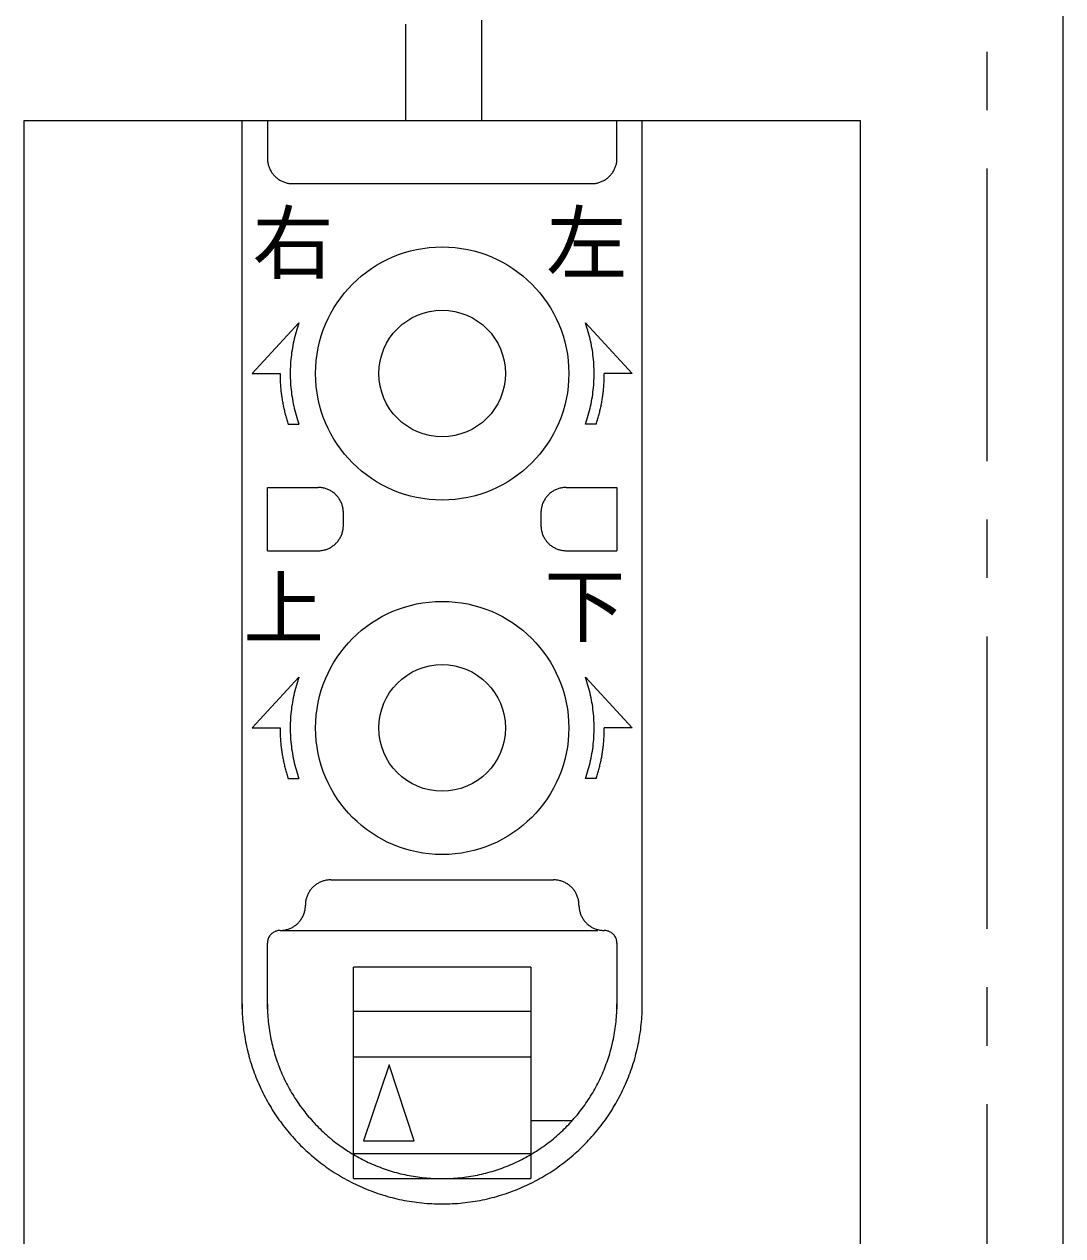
# Model space of a CAD drawing. Units: millimetres, scale not verified. Extents: x -797 to 803, y -560 to 560.
# Drawn here: x -462.38 to -421.38, y 341.8 to 389.65 of the extents above; entities that cross this region are included whole.
import ezdxf
from ezdxf.enums import TextEntityAlignment as Align

# ---------------------------------------------------------------- set-up
doc = ezdxf.new("R2010")
doc.units = ezdxf.units.MM
doc.header["$LTSCALE"] = 4
doc.linetypes.add('USER11', pattern=[4.619272, 2.886781, -0.577497, 0.577497, -0.577497])
doc.layers.add('2-0', color=7, linetype='Continuous', lineweight=25)
doc.styles.add('ＭＳ ゴシック', font='')
doc.styles.get('ＭＳ ゴシック').set_extended_font_data('MS Gothic')

msp = doc.modelspace()

# ---------------------------------------------------------------- linework, layer by layer
at = {"layer": '2-0', "color": 4, "linetype": 'USER11', "lineweight": 9}
msp.add_line((-424.379, 439.376), (-424.379, 171.55), dxfattribs=at)
at = {"layer": '2-0'}
for p, q in [((-421.378, 393.853), (-421.378, 171.197)), ((-447.327, 389.649), (-447.327, 385.853)), ((-444.329, 389.815), (-444.329, 385.853)), ((-462.378, 171.197), (-462.378, 385.853)), ((-462.378, 385.853), (-429.38, 385.853)), ((-453.779, 385.853), (-437.979, 385.853)), ((-453.779, 350.753), (-453.779, 385.853)), ((-452.778, 385.853), (-452.778, 384.355)), ((-438.979, 384.354), (-438.979, 385.852)), ((-437.979, 350.753), (-437.979, 385.853)), ((-429.378, 385.853), (-429.378, 171.197)), ((-451.779, 383.353), (-439.979, 383.353)), ((-453.378, 375.854), (-451.533, 377.854)), ((-438.379, 375.854), (-440.224, 377.854)), ((-453.378, 375.854), (-452.28, 375.854)), ((-438.379, 375.854), (-439.477, 375.854)), ((-451.959, 373.853), (-451.533, 373.853)), ((-439.798, 373.853), (-440.224, 373.853)), ((-452.778, 371.354), (-450.778, 371.354)), ((-452.778, 368.853), (-452.778, 371.353)), ((-440.977, 371.354), (-438.979, 371.354)), ((-438.979, 371.354), (-438.979, 368.854)), ((-449.779, 369.853), (-449.779, 370.352)), ((-441.978, 370.354), (-441.978, 369.853)), ((-452.778, 368.853), (-450.778, 368.853)), ((-440.977, 368.853), (-438.979, 368.853)), ((-453.378, 361.854), (-451.533, 363.855)), ((-438.379, 361.854), (-440.224, 363.855)), ((-453.378, 361.854), (-452.28, 361.854)), ((-438.379, 361.854), (-439.477, 361.854)), ((-451.959, 359.854), (-451.533, 359.854)), ((-439.798, 359.854), (-440.224, 359.854)), ((-450.278, 355.853), (-441.479, 355.853)), ((-452.279, 353.854), (-439.73, 353.854)), ((-452.778, 350.753), (-452.778, 353.354)), ((-438.979, 353.354), (-438.979, 350.753)), ((-442.379, 352.4), (-449.379, 352.4)), ((-449.378, 345.045), (-449.378, 352.4)), ((-442.379, 352.4), (-442.379, 345.045)), ((-449.378, 350.67), (-442.378, 350.67)), ((-442.379, 348.854), (-449.379, 348.854)), ((-447.977, 348.552), (-448.979, 345.55)), ((-442.379, 346.353), (-440.736, 346.353)), ((-449.378, 345.045), (-442.378, 345.045)), ((-449.378, 344.053), (-449.378, 345.045)), ((-442.379, 345.045), (-442.379, 344.053)), ((-449.378, 344.053), (-442.378, 344.053))]:
    msp.add_line(p, q, dxfattribs=at)
msp.add_lwpolyline([(-448.979, 345.551), (-446.978, 345.551), (-447.977, 348.553)], dxfattribs=at)
for centre, radius in [((-445.878, 375.854), 4.999), ((-445.879, 375.854), 2.5), ((-445.878, 361.854), 4.999), ((-445.879, 361.854), 2.5)]:
    msp.add_circle(centre, radius, dxfattribs=at)
for centre, radius, start, end in [((-451.765, 384.354), 1.013, 179.9838, 188.3789), ((-439.986, 384.354), 1.008, 351.5815, 0.0156), ((-451.78, 384.352), 0.998, 188.3902, 196.6992), ((-451.782, 384.351), 0.996, 196.7055, 204.89), ((-451.778, 384.353), 1, 204.8919, 212.9561), ((-451.775, 384.355), 1.004, 212.9548, 220.9361), ((-439.982, 384.358), 1.006, 318.9692, 326.9474), ((-439.977, 384.355), 1, 326.946, 335.0179), ((-439.972, 384.352), 0.994, 335.0199, 343.2238), ((-439.973, 384.352), 0.995, 343.2304, 351.5698), ((-451.774, 384.356), 1.005, 220.9333, 228.89), ((-451.776, 384.354), 1.002, 228.8872, 236.884), ((-451.779, 384.348), 0.996, 236.883, 244.9765), ((-451.782, 384.344), 0.991, 244.9789, 253.2034), ((-451.781, 384.345), 0.992, 253.2104, 261.565), ((-451.779, 384.36), 1.007, 261.5771, 270.0171), ((-439.979, 384.361), 1.008, 269.9844, 278.4185), ((-439.977, 384.348), 0.995, 278.4302, 286.7696), ((-439.977, 384.347), 0.994, 286.7762, 294.9801), ((-439.979, 384.352), 1, 294.9821, 303.054), ((-439.983, 384.357), 1.006, 303.0526, 311.0308), ((-439.984, 384.359), 1.008, 311.0277, 318.9723), ((-445.884, 375.852), 5.995, 160.4871, 164.0576), ((-445.873, 375.852), 5.995, 15.9424, 19.5129), ((-445.891, 375.854), 5.987, 167.6157, 171.1625), ((-445.889, 375.853), 5.989, 164.0579, 167.6156), ((-445.868, 375.853), 5.989, 12.3844, 15.9421), ((-445.866, 375.854), 5.987, 8.8375, 12.3843), ((-445.891, 375.854), 5.987, 171.1626, 174.701), ((-445.866, 375.854), 5.987, 5.299, 8.8374), ((-445.89, 375.854), 5.988, 174.701, 178.2343), ((-445.866, 375.854), 5.988, 1.7657, 5.299), ((-445.862, 375.854), 6.417, 179.9999, 181.6505), ((-445.869, 375.853), 6.41, 181.6504, 183.3019), ((-445.89, 375.854), 5.988, 178.2343, 181.7657), ((-445.89, 375.854), 5.988, 181.7657, 185.299), ((-445.866, 375.854), 5.988, 354.701, 358.2343), ((-445.867, 375.854), 5.988, 358.2343, 1.7657), ((-445.888, 375.853), 6.41, 356.6981, 358.3496), ((-445.895, 375.854), 6.417, 358.3496, 0.0001), ((-445.876, 375.853), 6.403, 183.3019, 184.9548), ((-445.884, 375.852), 6.396, 184.9548, 186.6097), ((-445.891, 375.854), 5.987, 185.299, 188.8374), ((-445.866, 375.854), 5.987, 351.1626, 354.701), ((-445.873, 375.852), 6.396, 353.3903, 355.0452), ((-445.881, 375.853), 6.403, 355.0452, 356.6981), ((-445.892, 375.851), 6.387, 186.6097, 188.2669), ((-445.901, 375.85), 6.378, 188.2669, 189.9271), ((-445.911, 375.848), 6.368, 189.9271, 191.5906), ((-445.891, 375.854), 5.987, 188.8375, 192.3843), ((-445.866, 375.854), 5.987, 347.6157, 351.1625), ((-445.846, 375.848), 6.368, 348.4094, 350.0729), ((-445.856, 375.85), 6.378, 350.0729, 351.7331), ((-445.865, 375.851), 6.387, 351.7331, 353.3903), ((-445.921, 375.846), 6.358, 191.5906, 193.2578), ((-445.931, 375.844), 6.347, 193.2578, 194.9292), ((-445.889, 375.854), 5.989, 192.3844, 195.9421), ((-445.868, 375.854), 5.989, 344.0578, 347.6156), ((-445.826, 375.844), 6.347, 345.0708, 346.7422), ((-445.836, 375.846), 6.358, 346.7422, 348.4094), ((-445.941, 375.841), 6.337, 194.9292, 196.6052), ((-445.95, 375.838), 6.327, 196.6052, 198.2859), ((-445.884, 375.855), 5.995, 195.9424, 199.5129), ((-445.873, 375.855), 5.995, 340.4871, 344.0576), ((-445.807, 375.838), 6.327, 341.7141, 343.3948), ((-445.816, 375.841), 6.337, 343.3948, 345.0708), ((-450.777, 370.348), 1.007, 81.5771, 90.0171), ((-450.775, 370.363), 0.992, 73.2104, 81.565), ((-440.982, 370.363), 0.992, 98.4429, 106.7974), ((-440.98, 370.348), 1.007, 89.9908, 98.4307), ((-450.775, 370.364), 0.991, 64.9789, 73.2034), ((-450.777, 370.36), 0.996, 56.883, 64.9765), ((-450.781, 370.354), 1.002, 48.8872, 56.884), ((-450.783, 370.352), 1.005, 40.9333, 48.89), ((-450.782, 370.352), 1.004, 32.9548, 40.9361), ((-450.778, 370.355), 1, 24.8919, 32.9561), ((-440.978, 370.355), 1, 147.0518, 155.1159), ((-440.975, 370.353), 1.004, 139.0717, 147.053), ((-440.974, 370.352), 1.005, 131.1179, 139.0746), ((-440.976, 370.355), 1.002, 123.1239, 131.1207), ((-440.98, 370.36), 0.996, 115.0314, 123.1249), ((-440.982, 370.365), 0.991, 106.8045, 115.029), ((-450.775, 370.356), 0.996, 16.7055, 24.89), ((-450.777, 370.356), 0.998, 8.3902, 16.6992), ((-450.791, 370.354), 1.013, 359.9838, 8.3789), ((-440.965, 370.355), 1.013, 171.629, 180.0241), ((-440.98, 370.357), 0.998, 163.3087, 171.6177), ((-440.982, 370.357), 0.996, 155.1178, 163.3024), ((-450.776, 369.851), 0.998, 327.0371, 335.1228), ((-450.775, 369.85), 0.996, 335.1255, 343.3223), ((-450.779, 369.852), 1.001, 343.3292, 351.6352), ((-450.798, 369.854), 1.019, 351.6468, 0.0188), ((-440.959, 369.855), 1.019, 179.989, 188.3611), ((-440.977, 369.852), 1.001, 188.3727, 196.6787), ((-440.982, 369.851), 0.996, 196.6856, 204.8824), ((-440.981, 369.852), 0.998, 204.885, 212.9708), ((-450.776, 369.848), 0.995, 294.95, 303.0466), ((-450.778, 369.852), 0.999, 303.046, 311.0573), ((-450.78, 369.854), 1.002, 311.0551, 319.0338), ((-450.779, 369.853), 1.001, 319.0316, 327.0376), ((-440.978, 369.854), 1.001, 212.9702, 220.9763), ((-440.977, 369.854), 1.002, 220.974, 228.9528), ((-440.979, 369.852), 0.999, 228.9505, 236.9618), ((-440.981, 369.849), 0.995, 236.9612, 245.0579), ((-450.777, 369.865), 1.012, 269.9821, 278.3849), ((-450.775, 369.848), 0.995, 278.3966, 286.7265), ((-450.774, 369.845), 0.991, 286.7334, 294.9474), ((-440.983, 369.846), 0.991, 245.0605, 253.2745), ((-440.982, 369.849), 0.995, 253.2814, 261.6113), ((-440.979, 369.866), 1.012, 261.623, 270.0258), ((-445.914, 361.859), 5.963, 160.4564, 164.0411), ((-445.842, 361.859), 5.963, 15.9589, 19.5436), ((-445.909, 361.857), 5.968, 164.0413, 167.6086), ((-445.847, 361.857), 5.968, 12.3914, 15.9587), ((-445.895, 361.855), 5.983, 171.161, 174.7019), ((-445.902, 361.856), 5.976, 167.6086, 171.161), ((-445.854, 361.856), 5.976, 8.839, 12.3914), ((-445.862, 361.855), 5.983, 5.2981, 8.839), ((-445.889, 361.854), 5.989, 174.7018, 178.2351), ((-445.868, 361.854), 5.989, 1.7649, 5.2982), ((-445.862, 361.854), 6.417, 179.9999, 181.6505), ((-445.885, 361.854), 5.993, 178.235, 181.765), ((-445.872, 361.854), 5.993, 358.235, 1.765), ((-445.895, 361.854), 6.417, 358.3496, 0.0001), ((-445.869, 361.854), 6.41, 181.6504, 183.3019), ((-445.876, 361.854), 6.403, 183.3019, 184.9548), ((-445.884, 361.853), 6.396, 184.9548, 186.6097), ((-445.884, 361.854), 5.994, 181.7649, 185.2961), ((-445.884, 361.854), 5.994, 185.296, 188.8327), ((-445.872, 361.854), 5.994, 351.1673, 354.704), ((-445.873, 361.854), 5.994, 354.7039, 358.2351), ((-445.873, 361.853), 6.396, 353.3903, 355.0452), ((-445.881, 361.854), 6.403, 355.0452, 356.6981), ((-445.888, 361.854), 6.41, 356.6981, 358.3496), ((-445.892, 361.852), 6.387, 186.6097, 188.2669), ((-445.901, 361.85), 6.378, 188.2669, 189.9271), ((-445.887, 361.853), 5.991, 188.8327, 192.3788), ((-445.87, 361.853), 5.991, 347.6212, 351.1673), ((-445.856, 361.85), 6.378, 350.0729, 351.7331), ((-445.865, 361.852), 6.387, 351.7331, 353.3903), ((-445.911, 361.849), 6.368, 189.9271, 191.5906), ((-445.921, 361.847), 6.358, 191.5906, 193.2578), ((-445.931, 361.844), 6.347, 193.2578, 194.9292), ((-445.889, 361.853), 5.989, 192.3788, 195.9378), ((-445.868, 361.853), 5.989, 344.0621, 347.6212), ((-445.826, 361.844), 6.347, 345.0708, 346.7422), ((-445.836, 361.847), 6.358, 346.7422, 348.4094), ((-445.846, 361.849), 6.368, 348.4094, 350.0729), ((-445.941, 361.842), 6.337, 194.9292, 196.6052), ((-445.95, 361.839), 6.327, 196.6052, 198.2859), ((-445.889, 361.853), 5.989, 195.938, 199.5126), ((-445.867, 361.853), 5.989, 340.4874, 344.062), ((-445.807, 361.839), 6.327, 341.7141, 343.3948), ((-445.816, 361.842), 6.337, 343.3948, 345.0708), ((-450.276, 354.849), 1.005, 130.9333, 138.89), ((-450.276, 354.849), 1.004, 122.9548, 130.9361), ((-450.279, 354.853), 1, 114.8919, 122.9561), ((-450.28, 354.857), 0.996, 106.7055, 114.89), ((-450.28, 354.855), 0.998, 98.3902, 106.6992), ((-450.278, 354.84), 1.013, 89.9838, 98.3789), ((-441.479, 354.84), 1.013, 81.6211, 90.0162), ((-441.477, 354.855), 0.998, 73.3008, 81.6098), ((-441.477, 354.857), 0.996, 65.11, 73.2945), ((-441.478, 354.853), 1, 57.0439, 65.1081), ((-441.481, 354.849), 1.004, 49.0639, 57.0452), ((-441.481, 354.849), 1.005, 41.11, 49.0667), ((-450.287, 354.856), 0.992, 163.2104, 171.565), ((-450.288, 354.856), 0.991, 154.9789, 163.2034), ((-450.283, 354.854), 0.996, 146.883, 154.9765), ((-450.278, 354.851), 1.002, 138.8872, 146.884), ((-441.479, 354.851), 1.002, 33.116, 41.1128), ((-441.473, 354.854), 0.996, 25.0235, 33.117), ((-441.469, 354.856), 0.991, 16.7966, 25.0211), ((-441.47, 354.856), 0.992, 8.435, 16.7896), ((-452.275, 354.853), 0.998, 343.2934, 351.6082), ((-452.29, 354.855), 1.013, 351.6195, 0.0165), ((-450.272, 354.854), 1.007, 171.5771, 180.0171), ((-441.485, 354.854), 1.007, 359.9829, 8.4229), ((-439.466, 354.855), 1.013, 179.9835, 188.3805), ((-439.481, 354.853), 0.998, 188.3918, 196.7066), ((-452.281, 354.857), 1.005, 311.0606, 319.0272), ((-452.28, 354.856), 1.003, 319.0246, 327.0173), ((-452.276, 354.854), 0.999, 327.0162, 335.0914), ((-452.273, 354.852), 0.995, 335.0935, 343.2869), ((-439.484, 354.852), 0.995, 196.7131, 204.9066), ((-439.48, 354.854), 0.999, 204.9086, 212.9838), ((-439.477, 354.856), 1.003, 212.9827, 220.9754), ((-439.475, 354.857), 1.005, 220.9728, 228.9394), ((-452.275, 353.351), 0.504, 139.0471, 147), ((-452.274, 353.35), 0.505, 131.126, 139.0508), ((-452.276, 353.352), 0.503, 123.1612, 131.1296), ((-452.278, 353.355), 0.499, 115.0876, 123.163), ((-452.28, 353.359), 0.495, 106.8627, 115.0858), ((-452.28, 353.36), 0.494, 98.4814, 106.8561), ((-452.279, 353.354), 0.499, 89.9855, 98.4693), ((-452.279, 354.868), 1.014, 269.9817, 278.3927), ((-452.276, 354.851), 0.997, 278.4047, 286.7412), ((-452.276, 354.848), 0.994, 286.7483, 294.9646), ((-452.277, 354.851), 0.998, 294.9673, 303.0609), ((-452.28, 354.855), 1.002, 303.0602, 311.0631), ((-439.477, 354.855), 1.002, 228.9369, 236.9398), ((-439.48, 354.851), 0.998, 236.9391, 245.0327), ((-439.481, 354.848), 0.994, 245.0354, 253.2517), ((-439.48, 354.851), 0.997, 253.2588, 261.5953), ((-439.478, 354.868), 1.014, 261.6073, 270.0183), ((-439.478, 353.354), 0.499, 81.5307, 90.0145), ((-439.477, 353.36), 0.494, 73.1439, 81.5186), ((-439.477, 353.359), 0.495, 64.9142, 73.1373), ((-439.479, 353.355), 0.499, 56.837, 64.9124), ((-439.481, 353.352), 0.503, 48.8704, 56.8388), ((-439.482, 353.35), 0.505, 40.9492, 48.874), ((-439.482, 353.351), 0.504, 33, 40.9529), ((-452.276, 353.354), 0.502, 171.5749, 180.0136), ((-452.281, 353.354), 0.497, 163.2346, 171.5636), ((-452.281, 353.354), 0.497, 155.0454, 163.2286), ((-452.278, 353.353), 0.501, 146.998, 155.0442), ((-439.479, 353.353), 0.501, 24.9558, 33.002), ((-439.476, 353.354), 0.497, 16.7714, 24.9546), ((-439.475, 353.354), 0.497, 8.4364, 16.7654), ((-439.481, 353.354), 0.502, 359.9864, 8.4251), ((-445.754, 350.953), 8.026, 179.9975, 182.9004), ((-445.764, 350.953), 7.014, 179.9975, 182.8992), ((-445.993, 350.955), 7.014, 357.1008, 0.0024), ((-446.008, 350.953), 8.031, 357.1, 0.0025), ((-445.824, 350.95), 7.955, 182.901, 185.7989), ((-445.826, 350.95), 6.952, 182.8998, 185.7963), ((-445.931, 350.951), 6.952, 354.2036, 357.1002), ((-445.936, 350.95), 7.958, 354.2017, 357.0994), ((-445.876, 350.945), 7.903, 185.7995, 188.6888), ((-445.871, 350.946), 6.907, 185.7968, 188.6848), ((-445.901, 350.941), 6.876, 188.6853, 191.5618), ((-445.855, 350.942), 6.876, 348.4379, 351.3146), ((-445.886, 350.947), 6.907, 351.315, 354.2031), ((-445.883, 350.944), 7.905, 351.3117, 354.2011), ((-445.911, 350.939), 7.868, 188.6892, 191.5671), ((-445.932, 350.935), 7.847, 191.5675, 194.4318), ((-445.919, 350.938), 6.858, 191.5622, 194.4251), ((-445.837, 350.939), 6.858, 345.5745, 348.4375), ((-445.826, 350.935), 7.847, 345.5678, 348.4326), ((-445.847, 350.939), 7.869, 348.433, 351.3112), ((-445.94, 350.933), 7.838, 194.4321, 197.2811), ((-445.927, 350.936), 6.85, 194.4254, 197.2731), ((-445.927, 350.936), 6.85, 197.2733, 200.1049), ((-445.83, 350.937), 6.85, 339.8943, 342.7261), ((-445.83, 350.937), 6.849, 342.7263, 345.5742), ((-445.816, 350.932), 7.837, 342.7177, 345.5675), ((-445.94, 350.933), 7.838, 197.2814, 200.1142), ((-445.921, 350.938), 6.857, 200.1051, 202.9203), ((-445.836, 350.939), 6.856, 337.0787, 339.8941), ((-445.816, 350.932), 7.837, 339.8837, 342.7174), ((-445.933, 350.936), 7.846, 200.1144, 202.9308), ((-445.91, 350.942), 6.868, 202.9204, 205.7195), ((-445.898, 350.948), 6.881, 205.7196, 208.5035), ((-445.858, 350.949), 6.881, 331.495, 334.2791), ((-445.846, 350.943), 6.867, 334.2792, 337.0786), ((-445.823, 350.935), 7.844, 337.0661, 339.8835), ((-445.921, 350.941), 7.858, 202.9309, 205.7312), ((-445.907, 350.948), 7.875, 205.7312, 208.5161), ((-445.885, 350.955), 6.896, 208.5035, 211.2734), ((-445.871, 350.956), 6.896, 328.7248, 331.495), ((-445.848, 350.946), 7.872, 331.4786, 334.2646), ((-445.834, 350.939), 7.856, 334.2647, 337.066), ((-445.891, 350.956), 7.892, 208.5161, 211.2869), ((-445.872, 350.963), 6.911, 211.2734, 214.0311), ((-445.861, 350.97), 6.924, 214.031, 216.7785), ((-445.895, 350.971), 6.924, 323.2191, 325.9669), ((-445.884, 350.964), 6.91, 325.9668, 328.7248), ((-445.863, 350.955), 7.889, 328.7067, 331.4786), ((-445.876, 350.965), 7.909, 211.2869, 214.0454), ((-445.864, 350.974), 7.925, 214.0453, 216.7935), ((-445.853, 350.977), 6.935, 216.7784, 219.5181), ((-445.847, 350.981), 6.942, 219.518, 222.2524), ((-445.909, 350.982), 6.942, 317.7447, 320.4794), ((-445.903, 350.978), 6.934, 320.4792, 323.2192), ((-445.891, 350.972), 7.922, 323.1979, 325.9472), ((-445.878, 350.963), 7.906, 325.9471, 328.7067), ((-445.853, 350.981), 7.938, 216.7934, 219.5336), ((-445.845, 350.984), 6.946, 222.2522, 224.984), ((-445.845, 350.983), 6.945, 224.9839, 227.7158), ((-445.912, 350.985), 6.945, 312.2807, 315.0129), ((-445.912, 350.985), 6.945, 315.0128, 317.7448), ((-445.901, 350.98), 7.935, 320.4569, 323.1981), ((-445.846, 350.987), 7.947, 219.5334, 222.2682), ((-445.843, 350.99), 7.951, 222.2681, 225.0001), ((-445.848, 350.98), 6.941, 227.7157, 230.4505), ((-445.853, 350.973), 6.932, 230.4504, 233.1909), ((-445.903, 350.975), 6.932, 306.8053, 309.5459), ((-445.909, 350.981), 6.941, 309.5458, 312.2809), ((-445.912, 350.989), 7.949, 314.9887, 317.7215), ((-445.908, 350.986), 7.944, 317.7213, 320.457), ((-445.843, 350.99), 7.951, 224.9999, 227.7319), ((-445.846, 350.987), 7.947, 227.7318, 230.4666), ((-445.86, 350.964), 6.92, 233.1908, 235.9394), ((-445.868, 350.952), 6.906, 235.9393, 238.6984), ((-445.876, 350.939), 6.891, 238.6983, 241.4699), ((-445.881, 350.941), 6.892, 298.526, 301.2976), ((-445.889, 350.954), 6.907, 301.2976, 304.0567), ((-445.896, 350.966), 6.921, 304.0567, 306.8054), ((-445.909, 350.986), 7.945, 309.5211, 312.2563), ((-445.912, 350.989), 7.949, 312.2562, 314.9889), ((-445.852, 350.98), 7.938, 230.4664, 233.2066), ((-445.859, 350.97), 7.925, 233.2065, 235.9547), ((-445.884, 350.925), 6.875, 241.4699, 244.2557), ((-445.89, 350.912), 6.861, 244.2558, 247.057), ((-445.895, 350.902), 6.849, 247.0572, 249.8747), ((-445.863, 350.904), 6.851, 290.1215, 292.9389), ((-445.867, 350.915), 6.862, 292.939, 295.7402), ((-445.873, 350.928), 6.876, 295.7403, 298.526), ((-445.897, 350.97), 7.924, 304.0326, 306.7808), ((-445.904, 350.98), 7.937, 306.7808, 309.5212), ((-445.868, 350.957), 7.909, 235.9546, 238.7131), ((-445.877, 350.942), 7.892, 238.7131, 241.4839), ((-445.897, 350.895), 6.842, 249.8749, 252.7091), ((-445.897, 350.894), 6.841, 252.7093, 255.5598), ((-445.896, 350.902), 6.849, 255.5601, 258.4258), ((-445.892, 350.919), 6.867, 258.4262, 261.3057), ((-445.887, 350.95), 6.898, 261.3062, 264.1972), ((-445.883, 350.995), 6.943, 264.1977, 267.0972), ((-445.875, 350.999), 6.946, 272.9019, 275.8008), ((-445.87, 350.954), 6.901, 275.8013, 278.6917), ((-445.866, 350.923), 6.87, 278.6921, 281.5711), ((-445.862, 350.905), 6.851, 281.5715, 284.4368), ((-445.86, 350.898), 6.843, 284.4371, 287.2872), ((-445.86, 350.898), 6.844, 287.2874, 290.1213), ((-445.88, 350.943), 7.893, 298.5037, 301.2743), ((-445.888, 350.957), 7.91, 301.2742, 304.0326), ((-445.885, 350.927), 7.875, 241.4839, 244.2688), ((-445.892, 350.912), 7.858, 244.2688, 247.0691), ((-445.897, 350.9), 7.846, 247.0692, 249.8856), ((-445.88, 351.057), 7.005, 267.0978, 270.0025), ((-445.878, 351.062), 7.009, 269.9975, 272.9013), ((-445.86, 350.903), 7.848, 290.104, 292.9195), ((-445.865, 350.914), 7.861, 292.9196, 295.7192), ((-445.872, 350.928), 7.876, 295.7193, 298.5037), ((-445.9, 350.893), 7.838, 249.8858, 252.7186), ((-445.9, 350.893), 7.838, 252.7189, 255.5679), ((-445.898, 350.902), 7.847, 255.5682, 258.4325), ((-445.894, 350.922), 7.868, 258.4329, 261.3108), ((-445.889, 350.957), 7.903, 261.3112, 264.2006), ((-445.869, 350.962), 7.908, 275.7959, 278.6836), ((-445.864, 350.927), 7.872, 278.684, 281.5604), ((-445.86, 350.906), 7.851, 281.5608, 284.4236), ((-445.857, 350.896), 7.841, 284.4239, 287.2717), ((-445.857, 350.896), 7.841, 287.272, 290.1038), ((-445.883, 351.009), 7.955, 264.2011, 267.099), ((-445.88, 351.08), 8.026, 267.0996, 270.0025), ((-445.878, 351.085), 8.031, 269.9975, 272.8986), ((-445.875, 351.014), 7.96, 272.8992, 275.7953)]:
    msp.add_arc(centre, radius, start, end, dxfattribs=at)

# ---------------------------------------------------------------- texts
at = {"layer": '2-0', "style": 'ＭＳ ゴシック'}
for s, p in [('右', (-453.365, 379.14)), ('左', (-441.766, 379.14)), ('上', (-453.737, 364.712)), ('下', (-441.85, 364.793))]:
    msp.add_text(s, height=2.346, dxfattribs=at).set_placement(p, align=Align.BOTTOM_LEFT)

doc.saveas('drawing.dxf')
